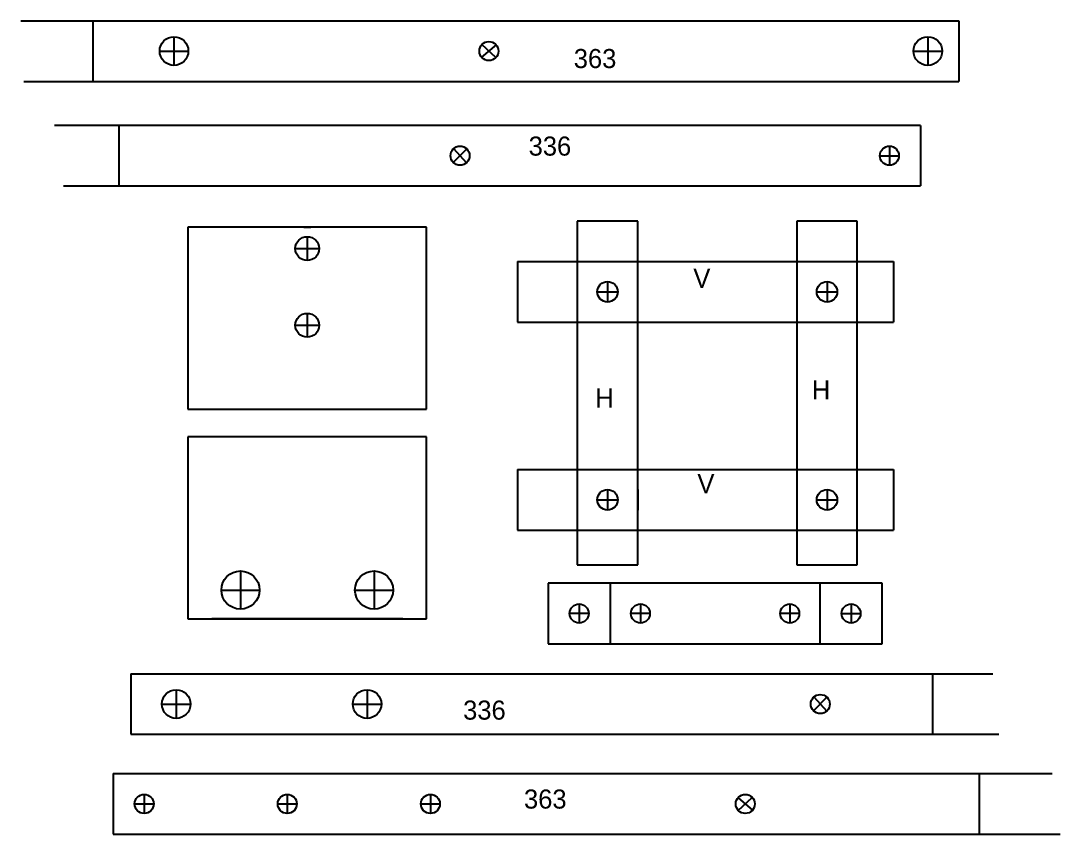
# Model space of a CAD drawing. Header units: millimetres. Extents: x -15418 to 43885, y -27590 to 23052.
# Drawn here: x 19950.1 to 20168, y 11415.6 to 11586.1 of the extents above; entities that cross this region are included whole.
import ezdxf

# ---------------------------------------------------------------- set-up
doc = ezdxf.new("R2010")
doc.units = ezdxf.units.MM
doc.header["$LTSCALE"] = 0.5
doc.layers.add('Layer1', color=1, linetype='Continuous')

msp = doc.modelspace()

# ---------------------------------------------------------------- linework, layer by layer
at = {"layer": 'Layer1', "transparency": 33554661}
for p, q in [((19950.1274, 11586.1498), (20146.7396, 11586.1498)), ((19965.2396, 11586.1498), (19965.2396, 11573.4498)), ((20146.7396, 11586.1498), (20146.7396, 11573.4498)), ((19982.2396, 11582.7998), (19982.2396, 11576.7998)), ((20140.2396, 11582.7998), (20140.2396, 11576.7998)), ((19979.2396, 11579.7998), (19985.2396, 11579.7998)), ((20049.7552, 11581.1048), (20046.724, 11578.4948)), ((20049.7049, 11578.4386), (20046.7743, 11581.161)), ((20137.2396, 11579.7998), (20143.2396, 11579.7998)), ((19950.7978, 11573.4498), (20146.7396, 11573.4498)), ((20138.6882, 11564.2247), (19957.1745, 11564.2247)), ((19970.6882, 11564.2247), (19970.6882, 11551.5247)), ((20138.6882, 11564.2247), (20138.6882, 11551.5247)), ((20132.1882, 11559.8747), (20132.1882, 11555.8747)), ((20040.7833, 11556.4512), (20043.5931, 11559.2981)), ((20040.8475, 11559.3588), (20043.5289, 11556.3906)), ((20130.1882, 11557.8747), (20134.1882, 11557.8747)), ((19959.0648, 11551.5247), (20138.6882, 11551.5247)), ((19985.1696, 11542.8536), (19985.1696, 11504.7536)), ((20035.1696, 11542.8536), (19985.1696, 11542.8536)), ((20009.4196, 11542.8536), (20010.9196, 11542.8536)), ((20035.1696, 11504.7536), (20035.1696, 11542.8536)), ((20066.7588, 11544.1667), (20066.7588, 11472.1388)), ((20079.4588, 11544.1667), (20066.7588, 11544.1667)), ((20079.4588, 11472.1388), (20079.4588, 11544.1667)), ((20112.7588, 11544.1667), (20112.7588, 11472.1388)), ((20125.4588, 11544.1667), (20112.7588, 11544.1667)), ((20125.4588, 11472.1388), (20125.4588, 11544.1667)), ((20010.1696, 11540.8936), (20010.1696, 11535.8936)), ((20007.6696, 11538.3936), (20012.6696, 11538.3936)), ((20054.2627, 11535.6859), (20133.0114, 11535.6859)), ((20054.2627, 11535.6859), (20054.2627, 11522.9859)), ((20133.0114, 11535.6859), (20133.0114, 11522.9859)), ((20073.1088, 11531.4859), (20073.1088, 11527.1859)), ((20119.1088, 11531.4859), (20119.1088, 11527.1859)), ((20070.9588, 11529.3359), (20075.2588, 11529.3359)), ((20116.9588, 11529.3359), (20121.2588, 11529.3359)), ((20010.1696, 11524.8136), (20010.1696, 11519.8136)), ((20054.2627, 11522.9859), (20133.0114, 11522.9859)), ((20007.6696, 11522.3136), (20012.6696, 11522.3136)), ((19985.1696, 11504.7536), (20035.1696, 11504.7536)), ((19985.1696, 11498.917), (19985.1696, 11460.817)), ((20035.1696, 11498.917), (19985.1696, 11498.917)), ((20035.1696, 11460.817), (20035.1696, 11498.917)), ((20054.2627, 11492.0859), (20133.0114, 11492.0859)), ((20054.2627, 11492.0859), (20054.2627, 11479.3859)), ((20133.0114, 11492.0859), (20133.0114, 11479.3859)), ((20073.1088, 11487.8859), (20073.1088, 11483.5859)), ((20079.4588, 11487.8859), (20079.4588, 11483.5859)), ((20119.1088, 11487.8859), (20119.1088, 11483.5859)), ((20070.9588, 11485.7359), (20075.2588, 11485.7359)), ((20116.9588, 11485.7359), (20121.2588, 11485.7359)), ((20054.2627, 11479.3859), (20133.0114, 11479.3859)), ((19996.1696, 11470.817), (19996.1696, 11462.817)), ((20024.1696, 11470.817), (20024.1696, 11462.817)), ((20066.7588, 11472.1388), (20079.4588, 11472.1388)), ((20112.7588, 11472.1388), (20125.4588, 11472.1388)), ((20130.6531, 11468.2456), (20060.6531, 11468.2456)), ((20060.6531, 11468.2456), (20060.6531, 11455.5456)), ((20073.6531, 11468.2456), (20073.6531, 11455.5456)), ((20117.6531, 11455.5456), (20117.6531, 11468.2456)), ((20130.6531, 11455.5456), (20130.6531, 11468.2456)), ((19992.1696, 11466.817), (20000.1696, 11466.817)), ((20020.1696, 11466.817), (20028.1696, 11466.817)), ((20067.1531, 11463.8956), (20067.1531, 11459.8956)), ((20080.0031, 11463.8956), (20080.0031, 11459.8956)), ((20111.3031, 11463.8956), (20111.3031, 11459.8956)), ((20124.1531, 11463.8956), (20124.1531, 11459.8956)), ((20069.1531, 11461.8956), (20065.1531, 11461.8956)), ((20082.0031, 11461.8956), (20078.0031, 11461.8956)), ((20113.3031, 11461.8956), (20109.3031, 11461.8956)), ((20122.1531, 11461.8956), (20126.1531, 11461.8956)), ((19985.1696, 11460.817), (20035.1696, 11460.817)), ((20030.1696, 11460.817), (19990.1696, 11460.817)), ((20060.6531, 11455.5456), (20130.6531, 11455.5456)), ((19973.1997, 11449.2764), (20153.8748, 11449.2764)), ((19973.1997, 11449.2764), (19973.1997, 11436.5764)), ((20141.1997, 11449.2764), (20141.1997, 11436.5764)), ((19982.6997, 11445.9264), (19982.6997, 11439.9264)), ((20022.6997, 11445.9264), (20022.6997, 11439.9264)), ((20022.6997, 11444.9264), (20022.6997, 11440.9264)), ((20116.2947, 11441.5029), (20119.1046, 11444.3498)), ((20116.3589, 11444.4104), (20119.0404, 11441.4423)), ((19979.6997, 11442.9264), (19985.6997, 11442.9264)), ((20019.6997, 11442.9264), (20025.6997, 11442.9264)), ((20020.6997, 11442.9264), (20024.6997, 11442.9264)), ((19973.1997, 11436.5764), (20155.1343, 11436.5764)), ((19969.481, 11428.336), (20166.309, 11428.336)), ((19969.481, 11428.336), (19969.481, 11415.636)), ((20150.981, 11428.336), (20150.981, 11415.636)), ((19975.981, 11423.986), (19975.981, 11419.986)), ((20005.981, 11423.986), (20005.981, 11419.986)), ((20035.981, 11423.986), (20035.981, 11419.986)), ((20100.4654, 11423.291), (20103.4966, 11420.681)), ((20100.5157, 11420.6248), (20103.4463, 11423.3472)), ((19973.981, 11421.986), (19977.981, 11421.986)), ((20003.981, 11421.986), (20007.981, 11421.986)), ((20033.981, 11421.986), (20037.981, 11421.986)), ((19969.481, 11415.636), (20167.9852, 11415.636))]:
    msp.add_line(p, q, dxfattribs=at)
for centre, radius in [((19982.2396, 11579.7998), 3), ((20048.2396, 11579.7998), 2), ((20140.2396, 11579.7998), 3), ((20042.1882, 11557.8747), 2), ((20132.1882, 11557.8747), 2), ((20010.1696, 11538.3936), 2.5), ((20073.1088, 11529.3359), 2.15), ((20119.1088, 11529.3359), 2.15), ((20010.1696, 11522.3136), 2.5), ((20073.1088, 11485.7359), 2.15), ((20119.1088, 11485.7359), 2.15), ((19996.1696, 11466.817), 4), ((20024.1696, 11466.817), 4), ((20067.1531, 11461.8956), 2), ((20080.0031, 11461.8956), 2), ((20111.3031, 11461.8956), 2), ((20124.1531, 11461.8956), 2), ((19982.6997, 11442.9264), 3), ((20022.6997, 11442.9264), 3), ((20117.6997, 11442.9264), 2), ((19975.981, 11421.986), 2), ((20005.981, 11421.986), 2), ((20035.981, 11421.986), 2), ((20101.981, 11421.986), 2)]:
    msp.add_circle(centre, radius, dxfattribs=at)

# ---------------------------------------------------------------- texts
for s, p in [('363', (20066.0306, 11576.2367)), ('336', (20056.5708, 11557.884)), ('V', (20091.0901, 11530.1663)), ('H', (20115.9274, 11506.7852)), ('H', (20070.5352, 11505.0744)), ('V', (20091.9467, 11487.111)), ('336', (20042.8377, 11439.6538)), ('363', (20055.5961, 11421.0073))]:
    msp.add_text(s, height=4, dxfattribs=at).set_placement(p)

doc.saveas('drawing.dxf')
